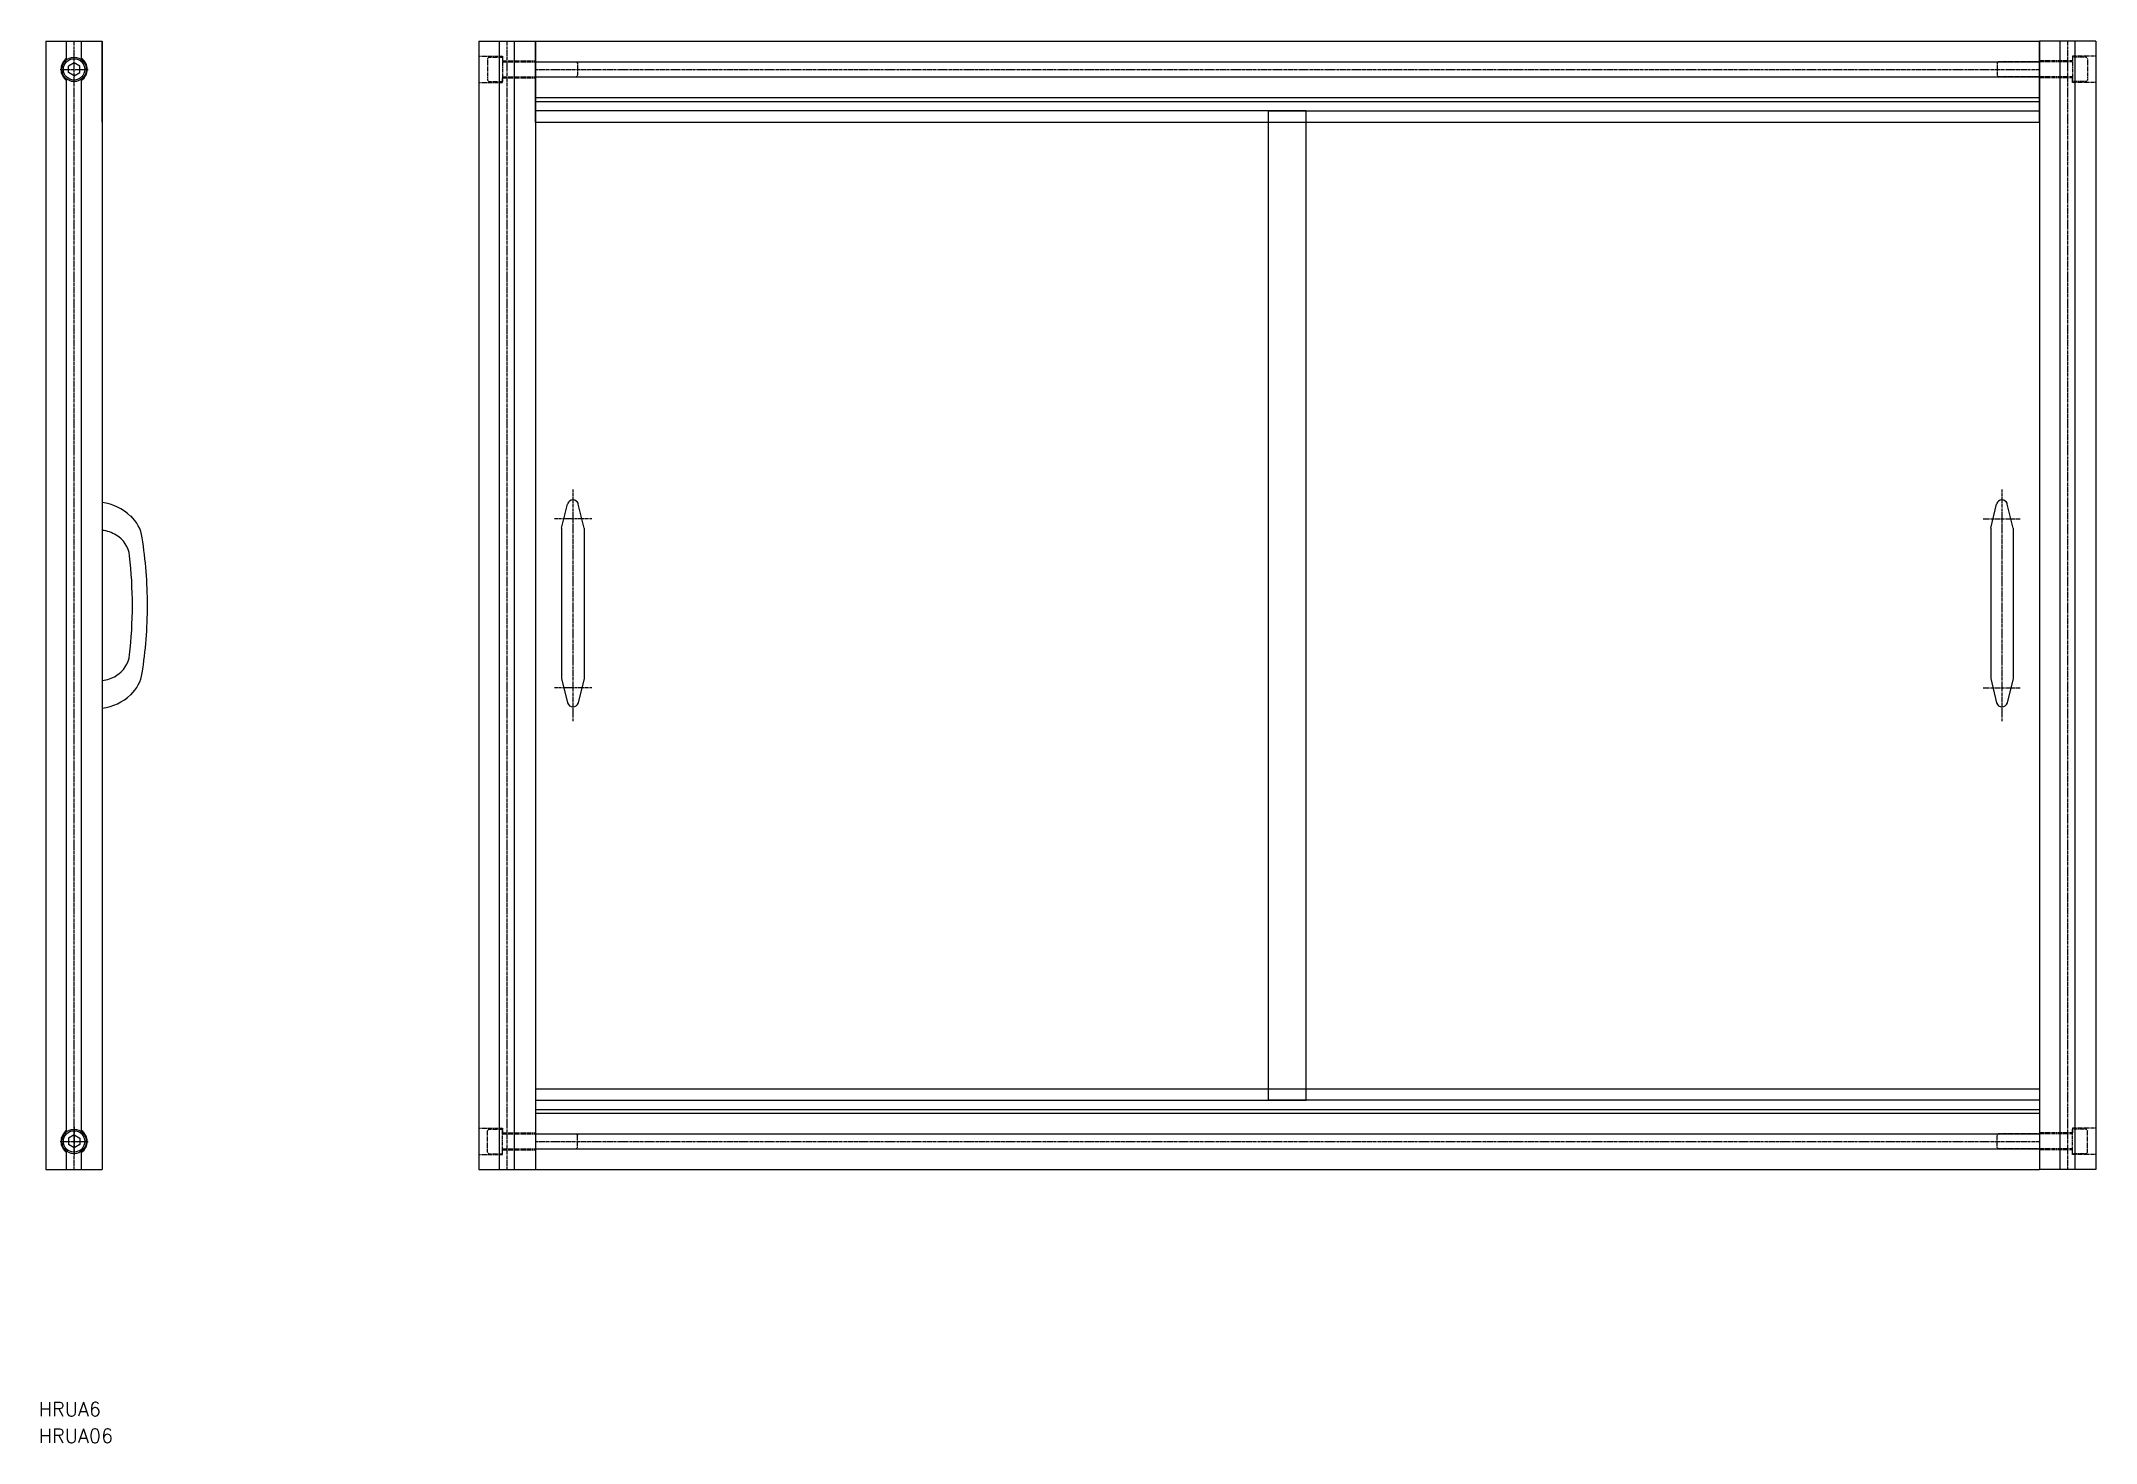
# Model space of a CAD drawing. Extents: x 12 to 1105, y 12 to 757.
import ezdxf

# ---------------------------------------------------------------- set-up
doc = ezdxf.new("R2010")
doc.units = 0
doc.linetypes.add('CENTER', pattern=[2, 1.25, -0.25, 0.25, -0.25])
doc.linetypes.add('DASHED', pattern=[0.75, 0.5, -0.25])
doc.layers.get('0').update_dxf_attribs({"linetype": 'CONTINUOUS'})
doc.layers.add('CENTER', color=1, linetype='CENTER')
doc.styles.get("Standard").update_dxf_attribs({"font": 'txt.shx', "bigfont": 'extfont2.shx'})

msp = doc.modelspace()

# ---------------------------------------------------------------- linework, layer by layer
at = {"color": 7, "linetype": 'CONTINUOUS'}
for p, q in [((14.4, 757.3), (44.4, 757.3)), ((14.4, 757.3), (14.4, 157.3)), ((25.4, 748.1), (25.4, 757.3)), ((33.4, 748.1), (33.4, 757.3)), ((44.4, 757.3), (44.4, 157.3)), ((44.4, 714.3), (44.4, 757.3)), ((244.7, 757.3), (274.7, 757.3)), ((244.7, 757.3), (244.7, 157.3)), ((255.7, 157.3), (255.7, 757.3)), ((263.7, 157.3), (263.7, 757.3)), ((274.7, 757.3), (274.7, 157.3)), ((274.7, 757.3), (1074.7, 757.3)), ((274.7, 714.3), (274.7, 757.3)), ((1074.7, 714.3), (1074.7, 757.3)), ((1104.7, 757.3), (1074.7, 757.3)), ((1074.7, 757.3), (1074.7, 157.3)), ((1085.7, 157.3), (1085.7, 757.3)), ((1093.7, 157.3), (1093.7, 757.3)), ((1104.7, 757.3), (1104.7, 157.3)), ((29.4, 745.8), (26.4, 744.1)), ((26.4, 740.6), (26.4, 744.1)), ((32.4, 744.1), (29.4, 745.8)), ((32.4, 740.6), (32.4, 744.1)), ((274.7, 746.3), (1074.7, 746.3)), ((25.4, 178.1), (25.4, 736.6)), ((29.4, 738.9), (26.4, 740.6)), ((29.4, 738.9), (32.4, 740.6)), ((33.4, 178.1), (33.4, 736.6)), ((274.7, 738.3), (1074.7, 738.3)), ((274.7, 727.3), (1074.7, 727.3)), ((274.7, 725.3), (1074.7, 725.3)), ((274.7, 714.3), (1074.7, 714.3)), ((288.7, 498.4), (291.8, 511.2)), ((300.7, 498.4), (297.5, 511.2)), ((1048.7, 498.4), (1051.8, 511.2)), ((1060.7, 498.4), (1057.5, 511.2)), ((288.7, 498.4), (288.7, 418.4)), ((300.7, 498.4), (300.7, 418.4)), ((1048.7, 498.4), (1048.7, 418.4)), ((1060.7, 498.4), (1060.7, 418.4)), ((288.7, 418.4), (291.8, 405.5)), ((300.7, 418.4), (297.5, 405.5)), ((1048.7, 418.4), (1051.8, 405.5)), ((1060.7, 418.4), (1057.5, 405.5)), ((44.4, 200.3), (44.4, 157.3)), ((274.7, 200.3), (1074.7, 200.3)), ((274.7, 200.3), (274.7, 157.3)), ((1074.7, 200.3), (1074.7, 157.3)), ((274.7, 189.3), (1074.7, 189.3)), ((274.7, 187.3), (1074.7, 187.3)), ((29.4, 175.8), (26.4, 174.1)), ((29.4, 175.8), (32.4, 174.1)), ((274.7, 176.3), (1074.7, 176.3)), ((25.4, 157.3), (25.4, 166.6)), ((26.4, 174.1), (26.4, 170.6)), ((29.4, 168.9), (26.4, 170.6)), ((32.4, 170.6), (29.4, 168.9)), ((32.4, 174.1), (32.4, 170.6)), ((33.4, 157.3), (33.4, 166.6)), ((274.7, 168.3), (1074.7, 168.3)), ((14.4, 157.3), (44.4, 157.3)), ((244.7, 157.3), (274.7, 157.3)), ((274.7, 157.3), (1074.7, 157.3)), ((1104.7, 157.3), (1074.7, 157.3))]:
    msp.add_line(p, q, dxfattribs=at)
at = {"color": 3, "linetype": 'DASHED'}
for p, q in [((244.7, 749.3), (257.2, 749.3)), ((250, 748.8), (249.2, 748)), ((249.2, 748), (249.2, 736.6)), ((250, 748.8), (257.2, 748.8)), ((257.2, 749.3), (257.2, 746.8)), ((257.2, 748.8), (257.2, 735.8)), ((257.2, 746.8), (274.7, 746.8)), ((257.2, 746.3), (296.5, 746.3)), ((296.5, 746.3), (297.2, 745.7)), ((297.2, 745.7), (297.2, 739)), ((1052.8, 746.3), (1052.2, 745.7)), ((1052.2, 745.7), (1052.2, 739)), ((1092.2, 746.3), (1052.8, 746.3)), ((1092.2, 746.8), (1074.7, 746.8)), ((1104.7, 749.3), (1092.2, 749.3)), ((1092.2, 749.3), (1092.2, 746.8)), ((1092.2, 748.8), (1092.2, 735.8)), ((1099.4, 748.8), (1092.2, 748.8)), ((1099.4, 748.8), (1100.2, 748)), ((1100.2, 748), (1100.2, 736.6)), ((244.7, 735.3), (257.2, 735.3)), ((250, 735.8), (249.2, 736.6)), ((250, 735.8), (257.2, 735.8)), ((257.2, 738.3), (296.5, 738.3)), ((257.2, 735.3), (257.2, 737.8)), ((257.2, 737.8), (274.7, 737.8)), ((296.5, 738.3), (297.2, 739)), ((1052.8, 738.3), (1052.2, 739)), ((1092.2, 738.3), (1052.8, 738.3)), ((1092.2, 737.8), (1074.7, 737.8)), ((1092.2, 735.3), (1092.2, 737.8)), ((1099.4, 735.8), (1092.2, 735.8)), ((1104.7, 735.3), (1092.2, 735.3)), ((1099.4, 735.8), (1100.2, 736.6)), ((244.7, 179.3), (257.2, 179.3)), ((250, 178.8), (249.2, 178)), ((249.2, 166.6), (249.2, 178)), ((250, 178.8), (257.2, 178.8)), ((257.2, 179.3), (257.2, 176.8)), ((257.2, 165.8), (257.2, 178.8)), ((257.2, 176.8), (274.7, 176.8)), ((257.2, 176.3), (296.5, 176.3)), ((296.5, 176.3), (297.2, 175.7)), ((297.2, 169), (297.2, 175.7)), ((1052.8, 176.3), (1052.2, 175.7)), ((1052.2, 169), (1052.2, 175.7)), ((1092.2, 176.3), (1052.8, 176.3)), ((1092.2, 176.8), (1074.7, 176.8)), ((1104.7, 179.3), (1092.2, 179.3)), ((1092.2, 179.3), (1092.2, 176.8)), ((1092.2, 165.8), (1092.2, 178.8)), ((1099.4, 178.8), (1092.2, 178.8)), ((1099.4, 178.8), (1100.2, 178)), ((1100.2, 166.6), (1100.2, 178)), ((244.7, 165.3), (257.2, 165.3)), ((250, 165.8), (249.2, 166.6)), ((250, 165.8), (257.2, 165.8)), ((257.2, 168.3), (296.5, 168.3)), ((257.2, 165.3), (257.2, 167.8)), ((257.2, 167.8), (274.7, 167.8)), ((296.5, 168.3), (297.2, 169)), ((1052.8, 168.3), (1052.2, 169)), ((1092.2, 168.3), (1052.8, 168.3)), ((1092.2, 167.8), (1074.7, 167.8)), ((1092.2, 165.3), (1092.2, 167.8)), ((1099.4, 165.8), (1092.2, 165.8)), ((1104.7, 165.3), (1092.2, 165.3)), ((1099.4, 165.8), (1100.2, 166.6))]:
    msp.add_line(p, q, dxfattribs=at)
at = {"color": 3, "linetype": 'CONTINUOUS'}
for p, q in [((684.7, 720.3), (274.7, 720.3)), ((274.7, 720.3), (274.7, 194.3)), ((664.7, 194.3), (664.7, 720.3)), ((664.7, 720.3), (1074.7, 720.3)), ((684.7, 194.3), (684.7, 720.3)), ((1074.7, 720.3), (1074.7, 194.3)), ((274.7, 194.3), (684.7, 194.3)), ((1074.7, 194.3), (664.7, 194.3))]:
    msp.add_line(p, q, dxfattribs=at)
at = {"color": 7, "linetype": 'CONTINUOUS'}
for centre, radius in [((29.4, 742.3), 6.5), ((29.4, 742.3), 5.7), ((29.4, 172.3), 6.5), ((29.4, 172.3), 5.7)]:
    msp.add_circle(centre, radius, dxfattribs=at)
for centre, radius, start, end in [((29.4, 742.3), 7, 124.8499, 235.1501), ((29.4, 742.3), 7, 304.8499, 55.1501), ((40.4, 484.3), 28, 47.1909, 81.7868), ((45.9, 490.2), 20, 8.9193, 47.1909), ((294.7, 510.4), 3, 16.7462, 163.2538), ((1054.7, 510.4), 3, 16.7462, 163.2538), ((42.4, 479.3), 18, 58.8689, 83.6206), ((44, 481.9), 15, 6.7507, 58.8689), ((-163.6, 457.3), 232, 0, 8.9193), ((-163.6, 457.3), 224, 0, 6.7507), ((-163.6, 457.3), 224, 353.2493, 0), ((-163.6, 457.3), 232, 351.0807, 0), ((44, 432.8), 15, 301.1311, 353.2493), ((42.4, 435.3), 18, 276.3794, 301.1311), ((45.9, 424.5), 20, 312.8091, 351.0807), ((40.4, 430.3), 28, 278.2132, 312.8091), ((294.7, 406.4), 3, 196.7462, 343.2538), ((1054.7, 406.4), 3, 196.7462, 343.2538), ((29.4, 172.3), 7, 124.8499, 235.1501), ((29.4, 172.3), 7, 304.8499, 55.1501)]:
    msp.add_arc(centre, radius, start, end, dxfattribs=at)
at = {"layer": 'CENTER', "color": 1, "linetype": 'CENTER'}
for p, q in [((29.4, 157.3), (29.4, 757.3)), ((259.7, 157.3), (259.7, 757.3)), ((1089.7, 157.3), (1089.7, 757.3)), ((29.4, 734.8), (29.4, 749.9)), ((21.9, 742.3), (36.9, 742.3)), ((274.7, 742.3), (1074.7, 742.3)), ((294.7, 518.9), (294.7, 395.8)), ((1054.7, 518.9), (1054.7, 395.8)), ((304.7, 503.4), (284.7, 503.4)), ((1044.7, 503.4), (1064.7, 503.4)), ((304.7, 413.4), (284.7, 413.4)), ((1044.7, 413.4), (1064.7, 413.4)), ((29.4, 179.9), (29.4, 164.8)), ((21.9, 172.3), (36.9, 172.3)), ((274.7, 172.3), (1074.7, 172.3))]:
    msp.add_line(p, q, dxfattribs=at)

# ---------------------------------------------------------------- texts
at = {"color": 7, "linetype": 'CONTINUOUS'}
for s, p in [('HRUA6', (10.6, 26.2)), ('HRUA06', (10.6, 12))]:
    msp.add_text(s, height=7.5, dxfattribs=at).set_placement(p)

doc.saveas('drawing.dxf')
